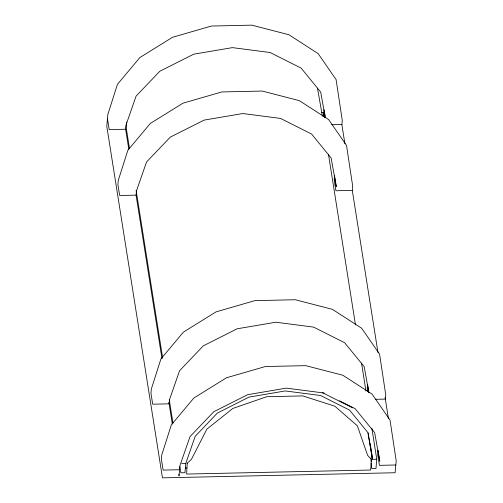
<?xml version="1.0" encoding="UTF-8"?>
<svg xmlns="http://www.w3.org/2000/svg" width="503" height="503" viewBox="0 0 503 503"><rect width="100%" height="100%" fill="white"/><g stroke="black" fill="none" stroke-linecap="round" stroke-linejoin="round"><path stroke-width="0.75" d="M128.825 149.347L125.637 129.24L125.989 125.128L136.074 96.142L159.835 71.237L193.661 54.198L232.392 47.628L270.136 52.519L301.152 68.131L320.713 92.087L325.296 117.721M126.618 122.053L126.152 127.473L129.472 148.423M136.074 195.139L136.426 191.033L146.511 162.048L170.272 137.137L204.099 120.104L242.83 113.533L280.573 118.425L311.59 134.037L331.15 157.992L336.274 186.644L334.539 175.66L334.187 179.772L335.922 190.756L352.351 190.392L352.71 186.286L346.529 145.461L328.591 119.532L299.323 100.638L262.245 91.056L221.836 91.942L182.966 103.19L150.328 123.442L127.856 150.265L118.262 180.407L117.903 184.519L119.645 195.504L136.074 195.139L161.985 358.74M370.994 463.181L371.855 468.614L375.967 468.519L376.766 459.233L372.654 459.327L367.863 432.53L349.566 410.127L320.562 395.521L285.264 390.944L249.035 397.093L217.409 413.026L195.183 436.321L185.752 463.426L184.953 472.713L180.847 472.801L179.867 466.595M324.328 117.532L323.743 113.867L324.102 109.755L325.145 116.35M323.737 116.633L323.762 112.351L321.562 112.402M370.956 461.572L371.56 454.611L368.121 432.913M378.03 450.254L377.678 454.366L379.413 465.35L395.779 464.992L395.113 472.745L162.469 477.85L106.799 126.366L107.824 114.502L117.419 84.359L139.891 57.543L172.529 37.285L211.398 26.037L251.808 25.15L288.885 34.732L318.154 53.626L336.092 79.562L342.266 120.38L341.914 124.493L331.747 124.713M395.842 464.992L396.201 460.88L390.02 420.062L372.082 394.126L342.813 375.232L305.736 365.65L265.326 366.536L226.457 377.784L193.818 398.043L171.347 424.859L161.752 455.001L161.4 459.113L163.135 470.098L179.565 469.739L179.332 468.274M125.637 129.24L109.208 129.598L107.466 118.614M375.238 399.313L385.405 399.086L385.763 394.974L379.583 354.156L361.644 328.226L332.376 309.326L295.299 299.744L254.889 300.631L216.02 311.885L183.381 332.137L160.91 358.953L151.315 389.102L150.957 393.214L152.698 404.198L169.127 403.834L169.48 399.722L179.565 370.736L203.331 345.831L237.152 328.792L275.883 322.222L313.627 327.12L344.643 342.732L364.203 366.687L368.793 392.321M181.646 463.515L185.752 463.426M185.343 467.966L186.915 467.928M324.064 393.019L286.32 388.127L247.589 394.698L213.769 411.737L190.002 436.642L179.923 465.627L179.037 475.932L178.791 474.379M339.575 400.828L355.08 408.631L374.641 432.586L379.771 461.238L378.143 450.99M322.379 392.629L352.66 407.87M317.468 88.201L322.436 116.231M341.833 124.373L344.901 143.77M352.276 190.323L377.96 352.49M385.091 397.489L388.404 418.439M368.869 392.409L367.592 384.355L367.24 388.467L367.699 391.397M328.459 154.258L355.502 324.982M361.525 363.009L365.945 390.944M371.849 428.191L376.766 459.233M370.195 443.803L370.441 445.356M370.692 446.909L372.654 459.327M136.106 190.329L162.658 357.954M169.291 399.854L172.982 423.136M168.895 402.369L172.315 423.947M187.21 463.269L186.619 474.065L370.629 470.028L371.44 460.616L371.22 459.233L367.624 455.366L357.363 425.827L334.872 406.21L302.837 395.911L266.76 396.704L232.832 408.449L206.878 429.128L191.486 459.226L187.21 463.269"/></g></svg>
